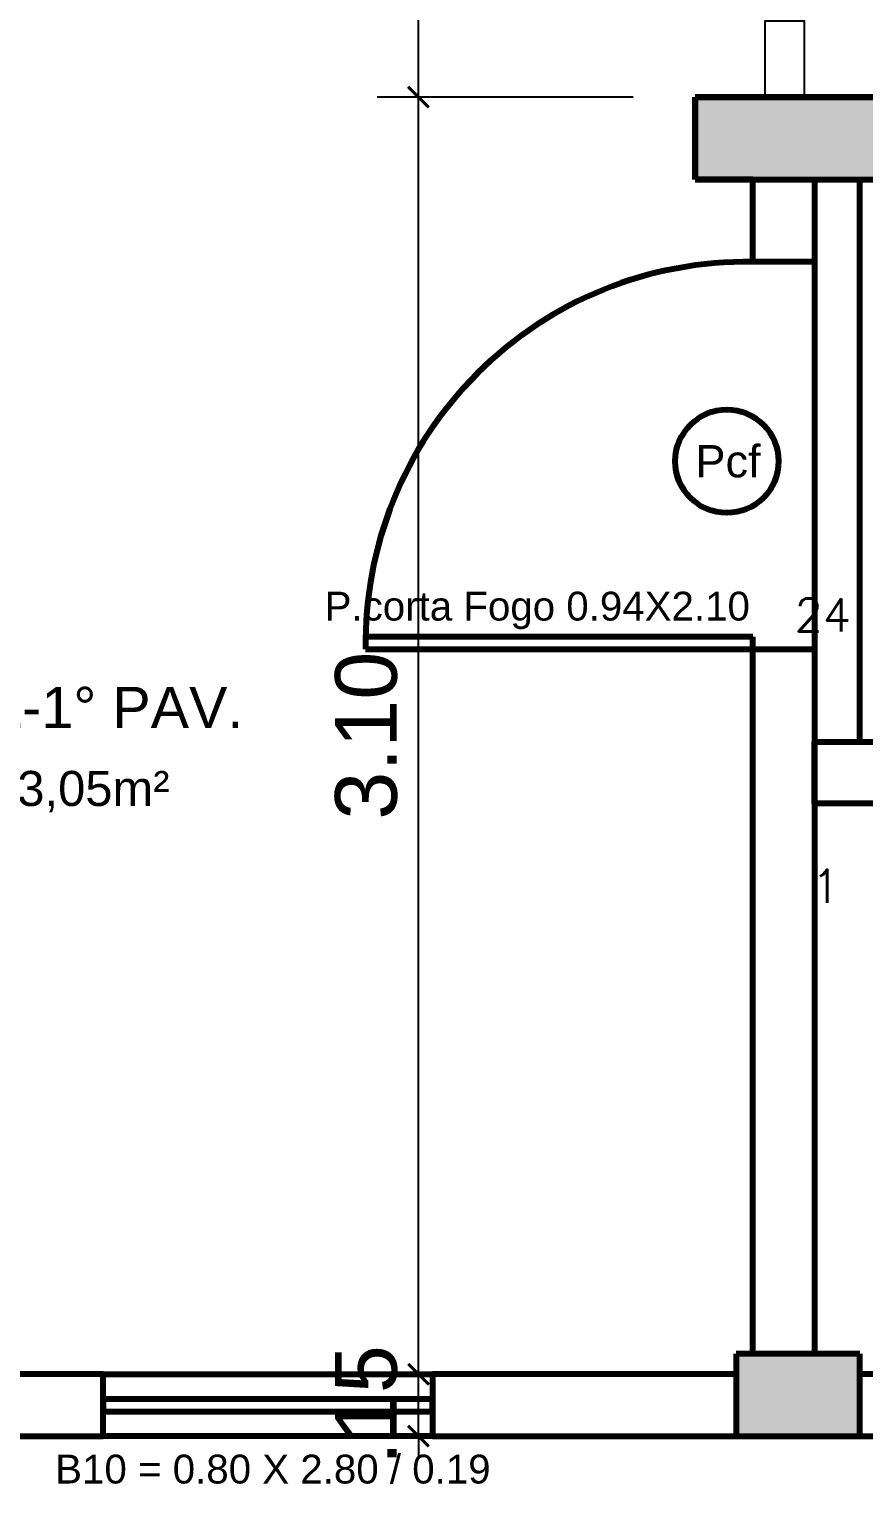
# Model space of a CAD drawing. Header units: metres. Extents: x -15851 to -15710, y 6781 to 6850.
# Drawn here: x -15736.578 to -15734.551, y 6787.021 to 6790.552 of the extents above; entities that cross this region are included whole.
import ezdxf

# ---------------------------------------------------------------- set-up
doc = ezdxf.new("R2010")
doc.units = ezdxf.units.M
doc.linetypes.add('ACAD_ISO06W100', pattern=[36, 24, -3, 0, -3, 0, -3, 0, -3])
for name, color, linetype, lineweight in [('cota', 18, 'Continuous', 9), ('Eixo', 1, 'ACAD_ISO06W100', 0), ('parede', 8, 'Continuous', 80)]:
    doc.layers.add(name, color=color, linetype=linetype, lineweight=lineweight)
doc.layers.add('Divisórias de Gesso Acartonado', color=42, linetype='Continuous')
doc.styles.add('AMBI', font='arial.ttf')
doc.styles.add('arial', font='arial.ttf')
doc.styles.add('romans', font='romans.shx')
doc.dimstyles.new('1-50', dxfattribs={"dimtxt": 0.15, "dimasz": 0.05, "dimexe": 0.1, "dimexo": 0.15, "dimgap": 0.05, "dimtad": 1, "dimzin": 4, "dimdsep": 46, "dimtxsty": 'arial', "dimblk": 'ARCHTICK', "dimcen": 0, "dimdle": 0.08, "dimclrd": 256, "dimclre": 256, "dimclrt": 256, "dimadec": 1, "dimazin": 0, "dimtfac": 1, "dimtix": 1, "dimtmove": 0, "dimatfit": 0, "dimldrblk": 'ARCHTICK', "dimfxl": 1, "dimtolj": 1, "dimarcsym": 0})

# ---------------------------------------------------------------- blocks, each defined once
blk = doc.blocks.new('asdf')
at = {"layer": 'parede'}
h = blk.add_hatch(color=256, dxfattribs=at)
h.paths.add_polyline_path([(-15936.6437, 6790.3875), (-15936.9437, 6790.3875), (-15936.9437, 6789.8875), (-15936.6437, 6789.8875)])
h.paths.add_polyline_path([(-15936.6437, 6796.4875), (-15936.9437, 6796.4875), (-15936.9437, 6795.9875), (-15936.6437, 6795.9875)])
h.paths.add_polyline_path([(-15936.6437, 6802.7175), (-15936.9437, 6802.7175), (-15936.9437, 6802.2175), (-15936.6437, 6802.2175)])
h.paths.add_polyline_path([(-15941.4237, 6802.7175), (-15941.7237, 6802.7175), (-15941.7237, 6802.2175), (-15941.4237, 6802.2175)])
h.paths.add_polyline_path([(-15941.4237, 6796.4875), (-15941.7237, 6796.4875), (-15941.7237, 6795.9875), (-15941.4237, 6795.9875)])
h.paths.add_polyline_path([(-15941.4237, 6790.3875), (-15941.7237, 6790.3875), (-15941.7237, 6789.8875), (-15941.4237, 6789.8875)])
h.paths.add_polyline_path([(-15941.5737, 6787.3375), (-15941.8737, 6787.3375), (-15941.8737, 6787.1375), (-15941.5737, 6787.1375)])
h.paths.add_polyline_path([(-15946.2037, 6787.3375), (-15946.5037, 6787.3375), (-15946.5037, 6787.1375), (-15946.2037, 6787.1375)])
h.paths.add_polyline_path([(-15948.8937, 6787.3375), (-15949.1937, 6787.3375), (-15949.1937, 6787.1375), (-15948.8937, 6787.1375)])
h.paths.add_polyline_path([(-15950.9837, 6790.3875), (-15951.2837, 6790.3875), (-15951.2837, 6789.8875), (-15950.9837, 6789.8875)])
h.paths.add_polyline_path([(-15955.7637, 6790.3875), (-15956.0637, 6790.3875), (-15956.0637, 6790.2375), (-15956.0637, 6789.8875), (-15955.7637, 6789.8875)])
h.paths.add_polyline_path([(-15960.5437, 6790.3875), (-15960.8437, 6790.3875), (-15960.8437, 6789.8875), (-15960.5437, 6789.8875)])
h.paths.add_polyline_path([(-15960.5437, 6796.4875), (-15960.8437, 6796.4875), (-15960.8437, 6795.9875), (-15960.5437, 6795.9875)])
h.paths.add_polyline_path([(-15955.7637, 6796.4875), (-15956.0637, 6796.4875), (-15956.0637, 6795.9875), (-15955.7637, 6795.9875)])
h.paths.add_polyline_path([(-15950.9837, 6796.4875), (-15951.2837, 6796.4875), (-15951.2837, 6795.9875), (-15950.9837, 6795.9875)])
h.paths.add_polyline_path([(-15946.2037, 6796.4875), (-15946.5037, 6796.4875), (-15946.5037, 6795.9875), (-15946.2037, 6795.9875)])
h.paths.add_polyline_path([(-15943.7537, 6800.7375), (-15944.0537, 6800.7375), (-15944.0537, 6800.5375), (-15943.7537, 6800.5375)])
h.paths.add_polyline_path([(-15946.3187, 6802.7175), (-15946.6187, 6802.7175), (-15946.6187, 6802.2175), (-15946.3187, 6802.2175)])
h.paths.add_polyline_path([(-15948.5937, 6800.7375), (-15948.8937, 6800.7375), (-15948.8937, 6800.5375), (-15948.5937, 6800.5375)])
h.paths.add_polyline_path([(-15953.4337, 6800.7375), (-15953.7337, 6800.7375), (-15953.7337, 6800.5375), (-15953.4337, 6800.5375)])
h.paths.add_polyline_path([(-15950.7887, 6802.7175), (-15951.0887, 6802.7175), (-15951.0887, 6802.2175), (-15950.7887, 6802.2175)])
h.paths.add_polyline_path([(-15955.7637, 6802.7175), (-15956.0637, 6802.7175), (-15956.0637, 6802.2175), (-15955.7637, 6802.2175)])
h.paths.add_polyline_path([(-15960.5437, 6802.7175), (-15960.8437, 6802.7175), (-15960.8437, 6802.2175), (-15960.5437, 6802.2175)])
h.paths.add_polyline_path([(-15955.4137, 6806.1675), (-15955.8137, 6806.1675), (-15955.8137, 6805.9675), (-15955.4137, 6805.9675)])
h.paths.add_polyline_path([(-15950.9337, 6806.1675), (-15951.3337, 6806.1675), (-15951.3337, 6805.9675), (-15950.9337, 6805.9675)])
h.paths.add_polyline_path([(-15946.1537, 6806.1675), (-15946.5537, 6806.1675), (-15946.5537, 6805.9675), (-15946.1537, 6805.9675)])
h.paths.add_polyline_path([(-15941.6837, 6806.1675), (-15942.0837, 6806.1675), (-15942.0837, 6805.9675), (-15941.6837, 6805.9675)])
blk.add_hatch(color=256, dxfattribs=at).paths.add_polyline_path([(-15946.1037, 6790.3875), (-15946.6037, 6790.3875), (-15946.6037, 6790.1875), (-15946.1037, 6790.1875)])
for p, q in [((-15946.1037, 6790.3875), (-15946.6037, 6790.3875)), ((-15946.6037, 6790.3875), (-15946.6037, 6790.1875)), ((-15946.6037, 6790.1875), (-15946.6037, 6790.3875)), ((-15946.6037, 6790.3875), (-15946.2887, 6790.3875)), ((-15946.3387, 6790.3875), (-15941.7237, 6790.3875)), ((-15946.6037, 6790.1875), (-15946.1037, 6790.1875)), ((-15946.4637, 6790.1875), (-15946.6037, 6790.1875)), ((-15946.4637, 6789.9875), (-15946.4637, 6790.1875)), ((-15946.3137, 6790.1875), (-15946.3137, 6789.9875)), ((-15946.2037, 6788.8225), (-15946.2037, 6790.1875)), ((-15946.3137, 6789.9875), (-15946.4637, 6789.9875)), ((-15946.3137, 6789.9875), (-15946.3137, 6789.0475)), ((-15946.4637, 6789.0775), (-15947.4037, 6789.0775)), ((-15947.4037, 6789.0775), (-15947.4037, 6789.0475)), ((-15946.4637, 6789.0475), (-15946.4637, 6789.0775)), ((-15947.4037, 6789.0475), (-15946.4637, 6789.0475)), ((-15946.4637, 6787.3375), (-15946.4637, 6789.0475)), ((-15946.4637, 6789.0475), (-15946.3137, 6789.0475)), ((-15946.3137, 6789.0475), (-15946.3137, 6787.3375)), ((-15946.3137, 6788.8225), (-15943.1237, 6788.8225)), ((-15946.3137, 6788.6725), (-15946.3137, 6788.8225)), ((-15943.1237, 6788.6725), (-15946.3137, 6788.6725)), ((-15946.2037, 6787.3375), (-15946.5037, 6787.3375)), ((-15946.5037, 6787.3375), (-15946.5037, 6787.1375)), ((-15946.2037, 6787.1375), (-15946.2037, 6787.3375)), ((-15948.0412, 6787.2875), (-15948.8937, 6787.2875)), ((-15948.0412, 6787.2875), (-15947.2412, 6787.2875)), ((-15948.0412, 6787.1375), (-15948.0412, 6787.2875)), ((-15946.5037, 6787.2875), (-15947.2412, 6787.2875)), ((-15947.2412, 6787.2875), (-15947.2412, 6787.1375)), ((-15945.5212, 6787.2875), (-15946.2037, 6787.2875)), ((-15948.8937, 6787.1375), (-15948.0412, 6787.1375)), ((-15947.2412, 6787.1375), (-15948.0412, 6787.1375)), ((-15947.2412, 6787.1375), (-15946.5037, 6787.1375)), ((-15946.5037, 6787.1375), (-15946.2037, 6787.1375)), ((-15946.2037, 6787.1375), (-15945.5212, 6787.1375))]:
    blk.add_line(p, q, dxfattribs=at)
at = {"layer": 'parede', "linetype": 'ByBlock', "ltscale": 0.15}
for p, q in [((-15947.2412, 6787.2275), (-15948.0412, 6787.2275)), ((-15948.0412, 6787.2275), (-15948.0412, 6787.1975)), ((-15947.2412, 6787.1975), (-15947.2412, 6787.2275)), ((-15948.0412, 6787.1975), (-15947.2412, 6787.1975))]:
    blk.add_line(p, q, dxfattribs=at)
at = {"layer": 'parede'}
blk.add_circle((-15946.5264, 6789.5036), 0.1254, dxfattribs=at)
blk.add_arc((-15946.4787, 6789.0625), 0.9251, 89.071, 180.929, dxfattribs=at)
for s, height, style, p in [('Pcf', 0.07833, 'AMBI', (-15946.6027, 6789.4645)), ('24', 0.08, 'romans', (-15946.3622, 6789.0906)), ('HALL-1° PAV.', 0.1, 'AMBI', (-15948.5871, 6788.856)), ('Á=13,05m²', 0.085, 'AMBI', (-15948.4641, 6788.6669)), ('1', 0.08, 'romans', (-15946.3204, 6788.432)), ('B10 = 0.80 X 2.80 / 0.19', 0.07, 'AMBI', (-15948.1576, 6787.0224))]:
    blk.add_text(s, height=height, dxfattribs=dict(at, style=style)).set_placement(p)
at = {"layer": 'parede', "style": 'AMBI'}
blk.add_text('P.corta Fogo 0.94X2.10', height=0.07, rotation=360, dxfattribs=at).set_placement((-15947.5033, 6789.1169))
blk = doc.blocks.new('_ArchTick')
at = {"color": 0, "linetype": 'ByBlock', "const_width": 0.15}
blk.add_lwpolyline([(-0.5, -0.5), (0.5, 0.5)], dxfattribs=at)
blk = doc.blocks.new('*D341')
at = {"layer": 'cota', "lineweight": -2, "transparency": 16777216}
for p, q in [((-15735.6327, 6787.2875), (-15735.6327, 6787.3375)), ((-15735.6179, 6787.2875), (-15735.7327, 6787.2875)), ((-15735.6327, 6787.1375), (-15735.6327, 6787.2875)), ((-15735.6179, 6787.1375), (-15735.7327, 6787.1375)), ((-15735.6327, 6787.1375), (-15735.6327, 6787.0875))]:
    blk.add_line(p, q, dxfattribs=at)
at = {"layer": 'Defpoints', "color": 0, "transparency": 16777216}
for p in [(-15735.6327, 6787.2875), (-15735.4679, 6787.2875), (-15735.4679, 6787.1375)]:
    blk.add_point(p, dxfattribs=at)
at = {"layer": 'cota', "lineweight": -2, "transparency": 16777216, "xscale": 0.05, "yscale": 0.05, "zscale": 0.05}
for p, rotation in [((-15735.6327, 6787.2875), 270), ((-15735.6327, 6787.1375), 90)]:
    blk.add_blockref('_ArchTick', p, dxfattribs=dict(at, rotation=rotation))
at = {"layer": 'cota', "transparency": 16777216, "insert": (-15735.7593, 6787.2125), "char_height": 0.15, "attachment_point": 5, "rotation": 90, "style": 'arial'}
blk.add_mtext('\\A1;.15', dxfattribs=at)
blk = doc.blocks.new('*D398')
at = {"layer": 'cota', "lineweight": -2, "transparency": 16777216}
for p, q in [((-15735.6327, 6787.2075), (-15735.6327, 6790.4675)), ((-15735.1111, 6790.3875), (-15735.7327, 6790.3875)), ((-15735.6179, 6787.2875), (-15735.7327, 6787.2875))]:
    blk.add_line(p, q, dxfattribs=at)
at = {"layer": 'Defpoints', "color": 0, "transparency": 16777216}
for p in [(-15735.6327, 6790.3875), (-15734.9611, 6790.3875), (-15735.4679, 6787.2875)]:
    blk.add_point(p, dxfattribs=at)
at = {"layer": 'cota', "lineweight": -2, "transparency": 16777216, "xscale": 0.05, "yscale": 0.05, "zscale": 0.05}
for p, rotation in [((-15735.6327, 6790.3875), 90), ((-15735.6327, 6787.2875), 270)]:
    blk.add_blockref('_ArchTick', p, dxfattribs=dict(at, rotation=rotation))
at = {"layer": 'cota', "transparency": 16777216, "insert": (-15735.7593, 6788.8375), "char_height": 0.15, "attachment_point": 5, "rotation": 90, "style": 'arial'}
blk.add_mtext('\\A1;3.10', dxfattribs=at)
blk = doc.blocks.new('*D399')
at = {"layer": 'cota', "lineweight": -2, "transparency": 16777216}
for p, q in [((-15735.6327, 6790.3075), (-15735.6327, 6791.8375)), ((-15735.6179, 6791.7575), (-15735.7327, 6791.7575)), ((-15735.1111, 6790.3875), (-15735.7327, 6790.3875))]:
    blk.add_line(p, q, dxfattribs=at)
at = {"layer": 'Defpoints', "color": 0, "transparency": 16777216}
for p in [(-15735.6327, 6791.7575), (-15735.4679, 6791.7575), (-15734.9611, 6790.3875)]:
    blk.add_point(p, dxfattribs=at)
at = {"layer": 'cota', "lineweight": -2, "transparency": 16777216, "xscale": 0.05, "yscale": 0.05, "zscale": 0.05}
for p, rotation in [((-15735.6327, 6791.7575), 90), ((-15735.6327, 6790.3875), 270)]:
    blk.add_blockref('_ArchTick', p, dxfattribs=dict(at, rotation=rotation))
at = {"layer": 'cota', "transparency": 16777216, "insert": (-15735.7593, 6791.0725), "char_height": 0.15, "attachment_point": 5, "rotation": 90, "style": 'arial'}
blk.add_mtext('\\A1;1.37', dxfattribs=at)

msp = doc.modelspace()

# ---------------------------------------------------------------- linework, layer by layer
at = {"layer": 'Divisórias de Gesso Acartonado'}
msp.add_lwpolyline([(-15734.7911, 6790.3875), (-15734.7911, 6790.5725), (-15734.6961, 6790.5725), (-15734.6961, 6790.3875)], dxfattribs=at)
at = {"layer": 'Eixo', "ltscale": 0.2}
msp.add_line((-15734.7436, 6796.2083), (-15734.7436, 6790.2763), dxfattribs=at)

# ---------------------------------------------------------------- block references
at = {"layer": 'parede'}
msp.add_blockref('asdf', (211.6426, 0), dxfattribs=at)

# ---------------------------------------------------------------- dimensions: what is measured, and where the dimension line sits
at = {"layer": 'cota'}
for base, p1, p2, picture, middle in [((-15735.6327, 6791.7575), (-15734.9611, 6790.3875), (-15735.4679, 6791.7575), '*D399', (-15735.7593, 6791.0725)), ((-15735.6327, 6790.3875), (-15735.4679, 6787.2875), (-15734.9611, 6790.3875), '*D398', (-15735.7593, 6788.8375))]:
    dim = msp.add_linear_dim(base=base, p1=p1, p2=p2, angle=90, dimstyle='1-50', override={"dimtmove": 1}, dxfattribs=at)
    dim.commit()
    dim.dimension.update_dxf_attribs({"geometry": picture, "text_midpoint": middle})
dim = msp.add_linear_dim(base=(-15735.6327, 6787.2875), p1=(-15735.4679, 6787.1375), p2=(-15735.4679, 6787.2875), angle=90, dimstyle='1-50', dxfattribs=at)
dim.commit()
dim.dimension.update_dxf_attribs({"geometry": '*D341', "text_midpoint": (-15735.7593, 6787.2125)})

doc.saveas('drawing.dxf')
